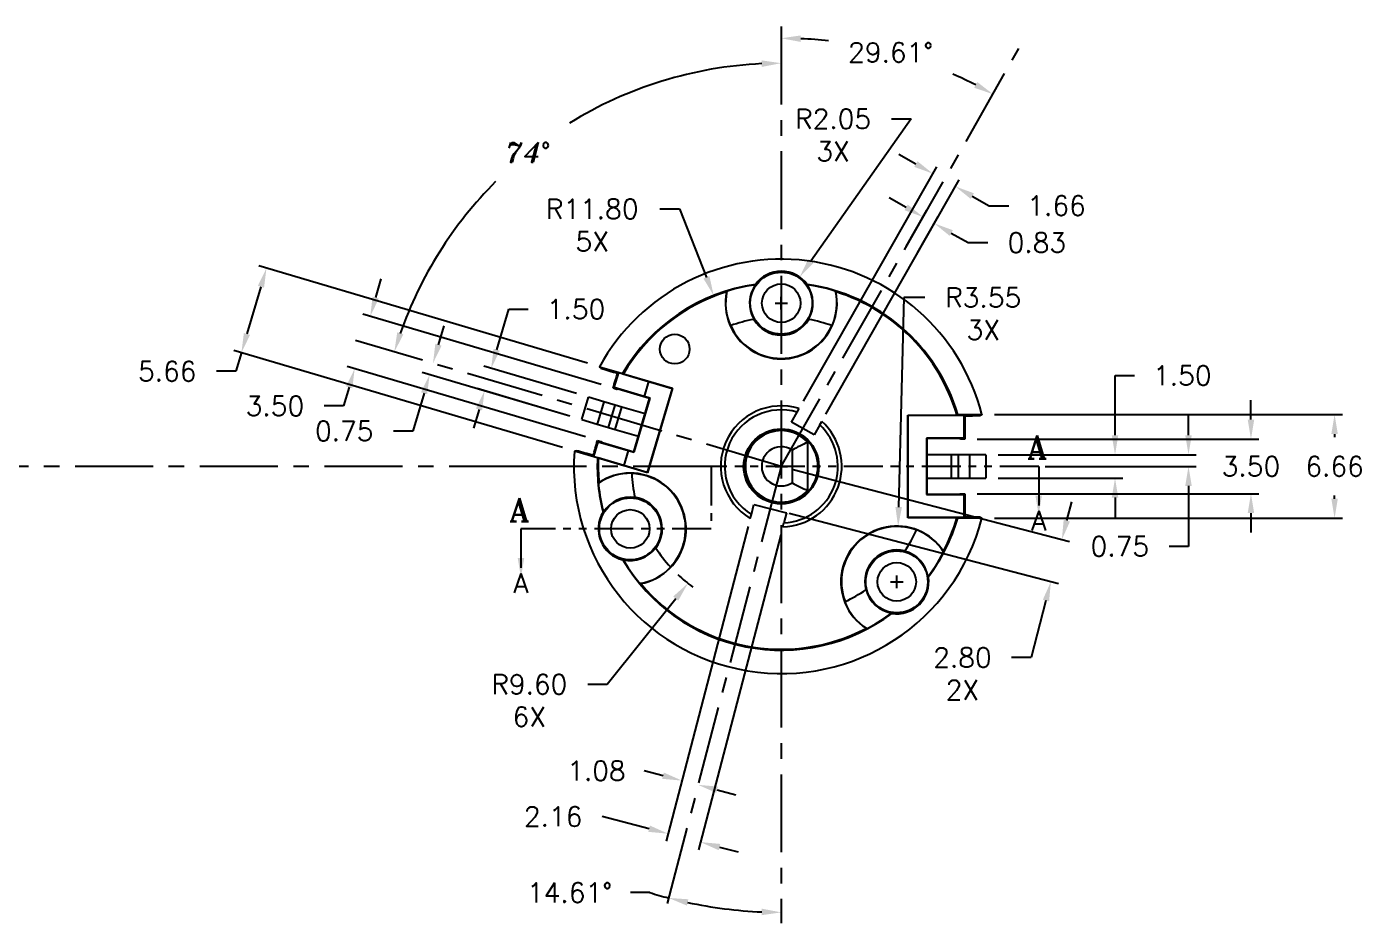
# Model space of a CAD drawing. Header units: inches. Extents: x 7 to 244, y 7 to 210.
# Drawn here: x 156.1 to 241.7, y 51.2 to 108.8 of the extents above; entities that cross this region are included whole.
import ezdxf

# ---------------------------------------------------------------- set-up
doc = ezdxf.new("R2010")
doc.units = ezdxf.units.IN
doc.header["$LTSCALE"] = 4
doc.header["$MEASUREMENT"] = 0
doc.linetypes.add('CENTER', pattern=[2, 1.25, -0.25, 0.25, -0.25])
doc.linetypes.add('PHANTOM2', pattern=[1.25, 0.625, -0.125, 0.125, -0.125, 0.125, -0.125])
doc.layers.get('0').update_dxf_attribs({"linetype": 'CONTINUOUS'})
doc.layers.get('DEFPOINTS').update_dxf_attribs({"linetype": 'CONTINUOUS'})
for name, color, linetype in [('AM_REFDIM', 7, 'CONTINUOUS'), ('AM_VIS', 7, 'CONTINUOUS'), ('CEN', 84, 'CENTER'), ('DIM', 2, 'CONTINUOUS'), ('SECT', 1, 'CONTINUOUS')]:
    doc.layers.add(name, color=color, linetype=linetype)
doc.styles.add('RFP', font='italict.shx')
doc.styles.add('ROMANS', font='ROMANS')
doc.styles.add('ROMANT', font='ROMANT')
doc.styles.get("Standard").update_dxf_attribs({"font": 'romans.shx'})
doc.dimstyles.new('RFP-DIMS', dxfattribs={"dimscale": 0.5, "dimtxt": 2.5, "dimasz": 2.5, "dimexe": 1, "dimexo": 1.6, "dimgap": 2.5, "dimtad": 0, "dimtih": 1, "dimtoh": 1, "dimzin": 0, "dimdsep": 46, "dimtxsty": 'RFP', "dimcen": 0.8, "dimadec": 0, "dimazin": 0, "dimtfac": 1, "dimtdec": 4, "dimtofl": 0, "dimtmove": 0, "dimatfit": 3, "dimfxl": 1, "dimtolj": 1, "dimtzin": 0, "dimarcsym": 0})
doc.dimstyles.get("Standard").update_dxf_attribs({"dimscale": 0.5, "dimtxt": 2.5, "dimasz": 2.5, "dimexe": 1, "dimexo": 1.6, "dimgap": 2.5, "dimtad": 0, "dimtih": 1, "dimtoh": 1, "dimzin": 0, "dimdsep": 46, "dimtxsty": 'ROMANS', "dimcen": 0.8, "dimadec": 0, "dimazin": 0, "dimtfac": 1, "dimtdec": 4, "dimtofl": 0, "dimtmove": 0, "dimatfit": 3, "dimfxl": 1, "dimtolj": 1, "dimtzin": 0, "dimarcsym": 0})

# ---------------------------------------------------------------- blocks, each defined once
blk = doc.blocks.new('*D41')
at = {"layer": 'DEFPOINTS', "color": 0}
for p in [(204.47, 80.539), (198.483, 73.034)]:
    blk.add_point(p, dxfattribs=at)
at = {"layer": 'DIM', "color": 0, "lineweight": -2}
for p, q in [((204.07, 80.539), (204.87, 80.539)), ((204.47, 80.139), (204.47, 80.939)), ((193.31, 66.55), (197.703, 72.057)), ((192.06, 66.55), (193.31, 66.55))]:
    blk.add_line(p, q, dxfattribs=at)
at = {"layer": 'DIM', "color": 0}
blk.add_solid([(197.541, 72.187), (197.866, 71.927), (198.483, 73.034)], dxfattribs=at)
at = {"layer": 'DIM', "color": 0, "insert": (188.31, 66.55), "char_height": 1.25, "attachment_point": 5, "style": 'ROMANS'}
blk.add_mtext('\\A1;\\PR9.60\\P6X', dxfattribs=at)
blk = doc.blocks.new('*D55')
at = {"layer": 'AM_REFDIM', "color": 0, "lineweight": -2}
for p, q in [((212.798, 102.849), (206.369, 93.717)), ((211.548, 102.849), (212.798, 102.849)), ((204.07, 91.018), (204.87, 91.018)), ((204.47, 90.618), (204.47, 91.418))]:
    blk.add_line(p, q, dxfattribs=at)
at = {"layer": 'AM_REFDIM', "color": 0}
blk.add_solid([(206.199, 93.837), (206.54, 93.597), (205.65, 92.694)], dxfattribs=at)
at = {"layer": 'DEFPOINTS', "color": 0}
for p in [(205.65, 92.694), (204.47, 91.018)]:
    blk.add_point(p, dxfattribs=at)
at = {"layer": 'AM_REFDIM', "color": 0, "insert": (207.798, 102.849), "char_height": 1.25, "attachment_point": 5, "style": 'ROMANS'}
blk.add_mtext('\\A1;\\PR2.05\\P3X', dxfattribs=at)
blk = doc.blocks.new('*D56')
at = {"layer": 'AM_REFDIM', "color": 0, "lineweight": -2}
for p, q in [((212.339, 91.382), (212, 77.927)), ((213.677, 91.382), (212.339, 91.382)), ((211.48, 73.128), (212.28, 73.128)), ((211.88, 72.728), (211.88, 73.528))]:
    blk.add_line(p, q, dxfattribs=at)
at = {"layer": 'AM_REFDIM', "color": 0}
blk.add_solid([(211.792, 77.932), (212.209, 77.922), (211.969, 76.677)], dxfattribs=at)
at = {"layer": 'DEFPOINTS', "color": 0}
for p in [(211.969, 76.677), (211.88, 73.128)]:
    blk.add_point(p, dxfattribs=at)
at = {"layer": 'AM_REFDIM', "color": 0, "insert": (217.427, 91.382), "char_height": 1.25, "attachment_point": 5, "style": 'ROMANS'}
blk.add_mtext('\\A1;\\PR3.55\\P3X', dxfattribs=at)
blk = doc.blocks.new('*D57')
at = {"layer": 'DEFPOINTS', "color": 0}
for p in [(193.735, 104.093), (204.47, 96.27), (189.919, 84.847), (204.47, 80.539)]:
    blk.add_point(p, dxfattribs=at)
at = {"layer": 'DIM', "color": 0, "lineweight": -2}
for start, end in [(92.76711, 121.64304), (135.05225, 160.73789)]:
    blk.add_arc((204.47, 80.539), 25.885, start, end, dxfattribs=at)
at = {"layer": 'DIM', "color": 0}
for points in [[(203.215, 106.602), (203.225, 106.185), (204.47, 106.424)], [(180.232, 89.014), (179.835, 89.142), (179.65, 87.888)]]:
    blk.add_solid(points, dxfattribs=at)
at = {"layer": 'DIM', "color": 0, "insert": (188.236, 100.7), "char_height": 1.25, "attachment_point": 5, "style": 'RFP'}
blk.add_mtext('\\A1;74°', dxfattribs=at)
blk = doc.blocks.new('*D58')
at = {"layer": 'AM_REFDIM', "color": 0, "lineweight": -2}
for p, q in [((196.688, 97.066), (197.938, 97.066)), ((197.938, 97.066), (199.673, 92.675)), ((204.07, 80.539), (204.87, 80.539)), ((204.47, 80.139), (204.47, 80.939))]:
    blk.add_line(p, q, dxfattribs=at)
at = {"layer": 'AM_REFDIM', "color": 0}
blk.add_solid([(199.867, 92.752), (199.479, 92.599), (200.133, 91.513)], dxfattribs=at)
at = {"layer": 'DEFPOINTS', "color": 0}
for p in [(200.133, 91.513), (204.47, 80.539)]:
    blk.add_point(p, dxfattribs=at)
at = {"layer": 'AM_REFDIM', "color": 0, "insert": (192.342, 97.066), "char_height": 1.25, "attachment_point": 5, "style": 'ROMANS'}
blk.add_mtext('\\A1;\\PR11.80\\P5X', dxfattribs=at)
blk = doc.blocks.new('*D16')
at = {"color": 0, "linetype": 'ByBlock'}
for p, q in [((230.594, 82.539), (230.594, 83.789)), ((218.387, 81.289), (231.094, 81.289)), ((221.408, 80.539), (231.094, 80.539)), ((230.594, 79.289), (230.594, 75.404)), ((230.594, 75.404), (229.344, 75.404))]:
    blk.add_line(p, q, dxfattribs=at)
for points in [[(230.386, 82.539), (230.803, 82.539), (230.594, 81.289)], [(230.386, 79.289), (230.803, 79.289), (230.594, 80.539)]]:
    blk.add_solid(points, dxfattribs=at)
at = {"layer": 'DEFPOINTS', "color": 0, "linetype": 'ByBlock'}
for p in [(217.587, 81.289), (220.608, 80.539), (230.594, 80.539)]:
    blk.add_point(p, dxfattribs=at)
at = {"color": 0, "linetype": 'ByBlock', "insert": (226.189, 75.404), "char_height": 1.25, "attachment_point": 5, "style": 'ROMANS'}
blk.add_mtext('\\A1;0.75', dxfattribs=at)
blk = doc.blocks.new('*D59')
at = {"layer": 'AM_REFDIM', "color": 0, "lineweight": -2}
for p, q in [((225.881, 82.539), (225.881, 86.374)), ((225.881, 86.374), (227.131, 86.374)), ((218.387, 81.289), (226.381, 81.289)), ((218.387, 79.789), (226.381, 79.789)), ((225.881, 78.539), (225.881, 77.289))]:
    blk.add_line(p, q, dxfattribs=at)
at = {"layer": 'AM_REFDIM', "color": 0}
for points in [[(225.673, 82.539), (226.09, 82.539), (225.881, 81.289)], [(225.673, 78.539), (226.09, 78.539), (225.881, 79.789)]]:
    blk.add_solid(points, dxfattribs=at)
at = {"layer": 'DEFPOINTS', "color": 0}
for p in [(217.587, 81.289), (217.587, 79.789), (225.881, 79.789)]:
    blk.add_point(p, dxfattribs=at)
at = {"layer": 'AM_REFDIM', "color": 0, "insert": (230.197, 86.374), "char_height": 1.25, "attachment_point": 5, "style": 'ROMANS'}
blk.add_mtext('\\A1;1.50', dxfattribs=at)
blk = doc.blocks.new('*D60')
at = {"layer": 'AM_REFDIM', "color": 0, "lineweight": -2}
for p, q in [((234.601, 83.54), (234.601, 84.79)), ((217.037, 82.29), (235.101, 82.29)), ((217.037, 78.787), (235.101, 78.787)), ((234.601, 77.537), (234.601, 76.287))]:
    blk.add_line(p, q, dxfattribs=at)
at = {"layer": 'AM_REFDIM', "color": 0}
for points in [[(234.392, 83.54), (234.809, 83.54), (234.601, 82.29)], [(234.392, 77.537), (234.809, 77.537), (234.601, 78.787)]]:
    blk.add_solid(points, dxfattribs=at)
at = {"layer": 'DEFPOINTS', "color": 0}
for p in [(216.237, 82.29), (216.237, 78.787), (234.601, 78.787)]:
    blk.add_point(p, dxfattribs=at)
at = {"layer": 'AM_REFDIM', "color": 0, "insert": (234.601, 80.539), "char_height": 1.25, "attachment_point": 5, "style": 'ROMANS'}
blk.add_mtext('\\A1;3.50', dxfattribs=at)
blk = doc.blocks.new('*D61')
at = {"layer": 'AM_REFDIM', "color": 0, "lineweight": -2}
for p, q in [((218.146, 83.867), (240.464, 83.867)), ((239.964, 82.617), (239.964, 82.414)), ((239.964, 78.46), (239.964, 78.664)), ((218.146, 77.21), (240.464, 77.21))]:
    blk.add_line(p, q, dxfattribs=at)
at = {"layer": 'AM_REFDIM', "color": 0}
for points in [[(239.756, 82.617), (240.173, 82.617), (239.964, 83.867)], [(239.756, 78.46), (240.173, 78.46), (239.964, 77.21)]]:
    blk.add_solid(points, dxfattribs=at)
at = {"layer": 'DEFPOINTS', "color": 0}
for p in [(217.346, 83.867), (217.346, 77.21), (239.964, 77.21)]:
    blk.add_point(p, dxfattribs=at)
at = {"layer": 'AM_REFDIM', "color": 0, "insert": (239.964, 80.539), "char_height": 1.25, "attachment_point": 5, "style": 'ROMANS'}
blk.add_mtext('\\A1;6.66', dxfattribs=at)
blk = doc.blocks.new('*D62')
at = {"layer": 'AM_REFDIM', "color": 0, "lineweight": -2}
for p, q in [((186.217, 88.029), (186.988, 90.633)), ((186.988, 90.633), (188.238, 90.633)), ((191.338, 85.209), (185.383, 86.973)), ((190.912, 83.771), (184.957, 85.534)), ((185.082, 84.194), (184.727, 82.995))]:
    blk.add_line(p, q, dxfattribs=at)
at = {"layer": 'AM_REFDIM', "color": 0}
for points in [[(186.018, 88.088), (186.417, 87.97), (185.862, 86.831)], [(184.882, 84.253), (185.281, 84.135), (185.437, 85.392)]]:
    blk.add_solid(points, dxfattribs=at)
at = {"layer": 'DEFPOINTS', "color": 0}
for p in [(185.862, 86.831), (192.105, 84.982), (191.679, 83.544)]:
    blk.add_point(p, dxfattribs=at)
at = {"layer": 'AM_REFDIM', "color": 0, "insert": (191.304, 90.633), "char_height": 1.25, "attachment_point": 5, "style": 'ROMANS'}
blk.add_mtext('\\A1;1.50', dxfattribs=at)
blk = doc.blocks.new('*D63')
at = {"layer": 'AM_REFDIM', "color": 0, "lineweight": -2}
for p, q in [((178.458, 91.371), (178.813, 92.57)), ((192.917, 85.786), (177.624, 90.314)), ((191.922, 82.428), (176.629, 86.956)), ((176.754, 85.616), (176.399, 84.417)), ((176.399, 84.417), (175.149, 84.417))]:
    blk.add_line(p, q, dxfattribs=at)
at = {"layer": 'AM_REFDIM', "color": 0}
for points in [[(178.258, 91.43), (178.658, 91.312), (178.103, 90.173)], [(176.554, 85.675), (176.954, 85.557), (177.109, 86.814)]]:
    blk.add_solid(points, dxfattribs=at)
at = {"layer": 'DEFPOINTS', "color": 0}
for p in [(177.109, 86.814), (193.684, 85.559), (192.689, 82.201)]:
    blk.add_point(p, dxfattribs=at)
at = {"layer": 'AM_REFDIM', "color": 0, "insert": (171.994, 84.417), "char_height": 1.25, "attachment_point": 5, "style": 'ROMANS'}
blk.add_mtext('\\A1;3.50', dxfattribs=at)
blk = doc.blocks.new('*D64')
at = {"layer": 'AM_REFDIM', "color": 0, "lineweight": -2}
for p, q in [((192.045, 87.168), (170.969, 93.408)), ((171.094, 92.068), (170.197, 89.041)), ((190.439, 81.744), (169.363, 87.985)), ((169.842, 87.843), (169.488, 86.644)), ((169.488, 86.644), (168.238, 86.644))]:
    blk.add_line(p, q, dxfattribs=at)
at = {"layer": 'AM_REFDIM', "color": 0}
for points in [[(170.894, 92.127), (171.293, 92.009), (171.449, 93.266)], [(169.998, 89.1), (170.397, 88.982), (169.842, 87.843)]]:
    blk.add_solid(points, dxfattribs=at)
at = {"layer": 'DEFPOINTS', "color": 0}
for p in [(169.842, 87.843), (192.812, 86.94), (191.206, 81.517)]:
    blk.add_point(p, dxfattribs=at)
at = {"layer": 'AM_REFDIM', "color": 0, "insert": (165.083, 86.644), "char_height": 1.25, "attachment_point": 5, "style": 'ROMANS'}
blk.add_mtext('\\A1;5.66', dxfattribs=at)
blk = doc.blocks.new('*D65')
at = {"layer": 'DEFPOINTS', "color": 0}
for p in [(181.915, 86.435), (189.919, 84.847), (191.679, 83.544)]:
    blk.add_point(p, dxfattribs=at)
at = {"layer": 'DIM', "color": 0, "lineweight": -2}
for p, q in [((182.482, 88.353), (182.837, 89.552)), ((190.912, 83.771), (181.435, 86.577)), ((181.56, 85.237), (180.841, 82.811)), ((180.841, 82.811), (179.591, 82.811))]:
    blk.add_line(p, q, dxfattribs=at)
at = {"layer": 'DIM', "color": 0}
for points in [[(182.283, 88.412), (182.682, 88.294), (182.128, 87.154)], [(181.36, 85.296), (181.759, 85.178), (181.915, 86.435)]]:
    blk.add_solid(points, dxfattribs=at)
at = {"layer": 'DIM', "color": 0, "insert": (176.437, 82.811), "char_height": 1.25, "attachment_point": 5, "style": 'ROMANS'}
blk.add_mtext('\\A1;0.75', dxfattribs=at)
blk = doc.blocks.new('*D74')
at = {"layer": 'AM_REFDIM', "color": 0, "lineweight": -2}
for p, q in [((202.349, 76.684), (197.082, 56.478)), ((204.439, 76.139), (199.172, 55.934)), ((195.999, 57.278), (192.993, 58.061)), ((200.508, 56.102), (201.717, 55.787))]:
    blk.add_line(p, q, dxfattribs=at)
at = {"layer": 'AM_REFDIM', "color": 0}
for points in [[(196.051, 57.479), (195.946, 57.076), (197.208, 56.962)], [(200.56, 56.304), (200.455, 55.901), (199.298, 56.417)]]:
    blk.add_solid(points, dxfattribs=at)
at = {"layer": 'DEFPOINTS', "color": 0}
for p in [(202.551, 77.458), (204.641, 76.914), (199.298, 56.417)]:
    blk.add_point(p, dxfattribs=at)
at = {"layer": 'AM_REFDIM', "color": 0, "insert": (189.838, 58.061), "char_height": 1.25, "attachment_point": 5, "style": 'ROMANS'}
blk.add_mtext('\\A1;2.16', dxfattribs=at)
blk = doc.blocks.new('*D75')
at = {"layer": 'DEFPOINTS', "color": 0}
for p in [(204.47, 96.27), (204.47, 80.539), (197.018, 51.957), (202.039, 52.013), (204.47, 51.206)]:
    blk.add_point(p, dxfattribs=at)
at = {"layer": 'DIM', "color": 0, "lineweight": -2}
blk.add_line((196.045, 53.177), (194.795, 53.177), dxfattribs=at)
for start, end in [(252.88649, 255.3883), (257.89011, 267.49819)]:
    blk.add_arc((204.47, 80.539), 28.629, start, end, dxfattribs=at)
at = {"layer": 'DIM', "color": 0}
for points in [[(198.415, 52.344), (198.512, 52.749), (197.247, 52.835)], [(203.224, 52.145), (203.215, 51.728), (204.47, 51.909)]]:
    blk.add_solid(points, dxfattribs=at)
at = {"layer": 'DIM', "color": 0, "insert": (190.896, 53.177), "char_height": 1.25, "attachment_point": 5, "style": 'ROMANS'}
blk.add_mtext('\\A1;14.61°', dxfattribs=at)
blk = doc.blocks.new('*D76')
at = {"layer": 'DEFPOINTS', "color": 0}
for p in [(199.699, 66.52), (200.744, 66.248), (198.096, 60.368)]:
    blk.add_point(p, dxfattribs=at)
at = {"layer": 'DIM', "color": 0, "lineweight": -2}
for p, q in [((196.886, 60.684), (195.677, 60.999)), ((200.35, 59.781), (201.56, 59.465))]:
    blk.add_line(p, q, dxfattribs=at)
at = {"layer": 'DIM', "color": 0}
for points in [[(196.939, 60.885), (196.834, 60.482), (198.096, 60.368)], [(200.403, 59.982), (200.298, 59.579), (199.14, 60.096)]]:
    blk.add_solid(points, dxfattribs=at)
at = {"layer": 'DIM', "color": 0, "insert": (192.611, 60.999), "char_height": 1.25, "attachment_point": 5, "style": 'ROMANS'}
blk.add_mtext('\\A1;1.08', dxfattribs=at)
blk = doc.blocks.new('*D77')
at = {"layer": 'AM_REFDIM', "color": 0, "lineweight": -2}
for p, q in [((213.108, 99.948), (212.021, 100.566)), ((205.889, 84.716), (214.442, 99.765)), ((207.332, 83.896), (215.885, 98.945)), ((216.724, 97.893), (217.811, 97.275)), ((217.811, 97.275), (219.061, 97.275))]:
    blk.add_line(p, q, dxfattribs=at)
at = {"layer": 'AM_REFDIM', "color": 0}
for points in [[(213.211, 100.129), (213.005, 99.767), (214.194, 99.331)], [(216.827, 98.074), (216.622, 97.712), (215.638, 98.51)]]:
    blk.add_solid(points, dxfattribs=at)
at = {"layer": 'DEFPOINTS', "color": 0}
for p in [(215.638, 98.51), (205.494, 84.02), (206.937, 83.2)]:
    blk.add_point(p, dxfattribs=at)
at = {"layer": 'AM_REFDIM', "color": 0, "insert": (222.127, 97.275), "char_height": 1.25, "attachment_point": 5, "style": 'ROMANS'}
blk.add_mtext('\\A1;1.66', dxfattribs=at)
blk = doc.blocks.new('*D18')
at = {"color": 0, "linetype": 'ByBlock'}
for p, q in [((212.481, 97.166), (211.394, 97.783)), ((212.49, 94.651), (213.815, 96.983)), ((213.211, 94.241), (214.536, 96.573)), ((215.376, 95.52), (216.463, 94.903)), ((216.463, 94.903), (217.713, 94.903))]:
    blk.add_line(p, q, dxfattribs=at)
for points in [[(212.584, 97.347), (212.378, 96.984), (213.568, 96.548)], [(215.479, 95.701), (215.273, 95.339), (214.289, 96.138)]]:
    blk.add_solid(points, dxfattribs=at)
at = {"layer": 'DEFPOINTS', "color": 0, "linetype": 'ByBlock'}
for p in [(214.289, 96.138), (212.095, 93.955), (212.816, 93.545)]:
    blk.add_point(p, dxfattribs=at)
at = {"color": 0, "linetype": 'ByBlock', "insert": (220.868, 94.903), "char_height": 1.25, "attachment_point": 5, "style": 'ROMANS'}
blk.add_mtext('\\A1;0.83', dxfattribs=at)
blk = doc.blocks.new('*D78')
at = {"layer": 'DEFPOINTS', "color": 0}
for p in [(219.72, 107.372), (213.753, 106.409), (204.47, 96.27), (204.47, 80.539), (204.47, 51.206)]:
    blk.add_point(p, dxfattribs=at)
at = {"layer": 'DIM', "color": 0, "lineweight": -2}
for start, end in [(83.65972, 87.39407), (62.99593, 66.3826)]:
    blk.add_arc((204.47, 80.539), 27.486, start, end, dxfattribs=at)
at = {"layer": 'DIM', "color": 0}
for points in [[(205.715, 107.788), (205.724, 108.204), (204.47, 108.024)], [(217.048, 105.211), (216.851, 104.844), (218.05, 104.435)]]:
    blk.add_solid(points, dxfattribs=at)
at = {"layer": 'DIM', "color": 0, "insert": (211.493, 107.112), "char_height": 1.25, "attachment_point": 5, "style": 'ROMANS'}
blk.add_mtext('\\A1;29.61°', dxfattribs=at)
blk = doc.blocks.new('*D79')
at = {"layer": 'DEFPOINTS', "color": 0}
for p in [(204.47, 80.539), (203.763, 77.829), (221.766, 73.136)]:
    blk.add_point(p, dxfattribs=at)
at = {"layer": 'DIM', "color": 0, "lineweight": -2}
for p, q in [((205.244, 80.337), (222.956, 75.719)), ((222.787, 77.055), (223.103, 78.265)), ((221.45, 71.926), (220.498, 68.272)), ((220.498, 68.272), (219.248, 68.272))]:
    blk.add_line(p, q, dxfattribs=at)
at = {"layer": 'DIM', "color": 0}
for points in [[(222.586, 77.108), (222.989, 77.002), (222.472, 75.845)], [(221.249, 71.979), (221.652, 71.874), (221.766, 73.136)]]:
    blk.add_solid(points, dxfattribs=at)
at = {"layer": 'DIM', "color": 0, "insert": (216.093, 68.272), "char_height": 1.25, "attachment_point": 5, "style": 'ROMANS'}
blk.add_mtext('\\A1;\\P2.80\\P2X', dxfattribs=at)

msp = doc.modelspace()

# ---------------------------------------------------------------- linework, layer by layer
at = {"layer": 'AM_VIS'}
for p, q in [((192.812, 86.94), (194.064, 86.57)), ((193.758, 85.599), (194.042, 86.558)), ((193.969, 86.518), (193.986, 86.528)), ((193.986, 86.528), (193.975, 86.549)), ((193.975, 86.549), (194.008, 86.54)), ((193.979, 86.562), (193.997, 86.572)), ((194.025, 86.549), (193.979, 86.562)), ((194.025, 86.549), (193.979, 86.562)), ((193.986, 86.528), (193.991, 86.545)), ((193.997, 86.572), (194.043, 86.558)), ((194.008, 86.54), (194.025, 86.549)), ((194.043, 86.558), (194.025, 86.549)), ((194.025, 86.549), (194.025, 86.549)), ((194.042, 86.558), (195.96, 85.99)), ((194.042, 86.558), (194.043, 86.558)), ((194.043, 86.558), (194.064, 86.57)), ((194.064, 86.57), (194.288, 86.503)), ((194.312, 86.479), (194.299, 86.483)), ((194.312, 86.479), (194.314, 86.478)), ((194.314, 86.478), (195.96, 85.99)), ((194.316, 86.481), (197.47, 85.547)), ((194.348, 86.485), (197.486, 85.556)), ((195.96, 85.99), (195.676, 85.031)), ((195.96, 85.99), (195.676, 85.031)), ((195.96, 85.99), (195.96, 85.99)), ((191.679, 83.544), (192.105, 84.982)), ((193.089, 84.691), (192.105, 84.982)), ((193.684, 85.559), (193.758, 85.599)), ((195.676, 85.031), (193.758, 85.599)), ((196.024, 84.898), (194.006, 85.496)), ((195.012, 81.48), (196.024, 84.898)), ((195.031, 81.445), (196.059, 84.918)), ((196.059, 84.918), (195.676, 85.031)), ((195.676, 85.031), (195.676, 85.031)), ((197.47, 85.547), (195.871, 80.149)), ((197.486, 85.556), (195.88, 80.132)), ((196.024, 84.898), (196.059, 84.918)), ((197.486, 85.556), (197.47, 85.547)), ((193.089, 84.691), (192.663, 83.253)), ((193.808, 84.478), (193.089, 84.691)), ((193.382, 83.04), (193.808, 84.478)), ((194.239, 84.35), (193.808, 84.478)), ((193.813, 82.912), (194.239, 84.35)), ((195.731, 83.908), (194.239, 84.35)), ((205.131, 83.383), (205.494, 84.02)), ((205.494, 84.02), (205.622, 84.246)), ((191.679, 83.544), (192.663, 83.253)), ((192.663, 83.253), (193.382, 83.04)), ((206.575, 82.563), (205.131, 83.383)), ((206.937, 83.2), (206.575, 82.563)), ((206.937, 83.2), (207.065, 83.426)), ((212.59, 83.836), (212.603, 83.823)), ((212.59, 77.241), (212.59, 83.836)), ((212.59, 83.836), (216.19, 83.836)), ((212.603, 77.254), (212.603, 83.823)), ((212.603, 83.823), (216.177, 83.823)), ((215.727, 83.867), (215.754, 83.867)), ((215.759, 83.849), (215.761, 83.85)), ((215.759, 83.849), (216.177, 83.849)), ((215.761, 83.85), (215.775, 83.85)), ((215.791, 83.867), (216.16, 83.867)), ((216.177, 83.849), (216.16, 83.867)), ((216.16, 83.867), (217.346, 83.867)), ((216.177, 83.849), (216.608, 83.849)), ((216.19, 83.836), (216.177, 83.823)), ((216.177, 83.823), (216.177, 82.349)), ((216.236, 83.791), (216.19, 83.836)), ((216.608, 83.836), (216.19, 83.836)), ((216.608, 83.849), (216.608, 83.836)), ((192.689, 82.201), (192.73, 82.126)), ((193.382, 83.04), (193.813, 82.912)), ((193.813, 82.912), (195.305, 82.47)), ((213.777, 82.349), (213.777, 78.728)), ((216.177, 82.349), (213.777, 82.349)), ((213.806, 82.321), (213.777, 82.349)), ((215.91, 82.321), (213.806, 82.321)), ((213.806, 82.321), (213.806, 78.756)), ((216.237, 82.29), (216.177, 82.349)), ((192.458, 81.146), (191.206, 81.517)), ((192.446, 81.168), (192.73, 82.126)), ((192.73, 82.126), (194.647, 81.559)), ((192.994, 82.078), (195.012, 81.48)), ((194.647, 81.559), (194.363, 80.6)), ((194.647, 81.558), (194.363, 80.6)), ((194.647, 81.559), (194.647, 81.558)), ((194.647, 81.558), (195.031, 81.445)), ((195.012, 81.48), (195.031, 81.445)), ((205.165, 81.584), (205.165, 79.494)), ((206.165, 82.173), (206.165, 82.086)), ((206.165, 78.991), (206.165, 82.086)), ((192.436, 81.186), (192.39, 81.199)), ((192.391, 81.197), (192.39, 81.199)), ((192.39, 81.199), (192.436, 81.186)), ((192.391, 81.197), (192.391, 81.197)), ((192.4, 81.181), (192.391, 81.197)), ((192.394, 81.211), (192.416, 81.223)), ((192.428, 81.201), (192.394, 81.211)), ((192.401, 81.18), (192.4, 81.181)), ((192.4, 81.181), (192.4, 81.181)), ((192.447, 81.166), (192.401, 81.18)), ((192.406, 81.241), (192.416, 81.223)), ((192.416, 81.223), (192.411, 81.206)), ((192.428, 81.201), (192.436, 81.186)), ((192.436, 81.186), (192.447, 81.166)), ((192.436, 81.186), (192.436, 81.186)), ((192.446, 81.168), (194.363, 80.6)), ((192.446, 81.168), (192.447, 81.166)), ((192.447, 81.166), (192.458, 81.146)), ((192.682, 81.079), (192.458, 81.146)), ((192.703, 81.091), (192.716, 81.087)), ((192.716, 81.087), (192.717, 81.087)), ((194.363, 80.6), (192.717, 81.087)), ((195.871, 80.149), (192.717, 81.083)), ((195.88, 80.132), (192.742, 81.061)), ((194.363, 80.6), (194.363, 80.6)), ((215.361, 81.289), (213.806, 81.289)), ((215.811, 81.289), (215.361, 81.289)), ((215.361, 81.289), (215.361, 79.789)), ((216.561, 81.289), (215.811, 81.289)), ((215.811, 81.289), (215.811, 79.789)), ((216.561, 79.789), (216.561, 81.289)), ((217.587, 81.289), (216.561, 81.289)), ((217.587, 81.289), (217.587, 79.789)), ((195.88, 80.132), (195.871, 80.149)), ((213.806, 79.789), (215.361, 79.789)), ((215.361, 79.789), (215.811, 79.789)), ((215.811, 79.789), (216.561, 79.789)), ((216.561, 79.789), (217.587, 79.789)), ((206.165, 78.991), (206.165, 78.904)), ((216.237, 78.787), (216.177, 78.728)), ((202.551, 77.458), (202.718, 78.102)), ((202.718, 78.102), (204.808, 77.557)), ((213.806, 78.756), (213.777, 78.728)), ((213.777, 78.728), (216.177, 78.728)), ((213.806, 78.756), (215.91, 78.756)), ((216.177, 78.728), (216.177, 77.254)), ((202.484, 77.203), (202.551, 77.458)), ((204.808, 77.557), (204.641, 76.914)), ((212.59, 77.241), (212.603, 77.254)), ((216.19, 77.241), (212.59, 77.241)), ((216.177, 77.254), (212.603, 77.254)), ((215.727, 77.21), (215.754, 77.21)), ((216.177, 77.228), (215.759, 77.228)), ((215.761, 77.227), (215.759, 77.228)), ((215.775, 77.227), (215.761, 77.227)), ((216.16, 77.21), (215.791, 77.21)), ((216.177, 77.228), (216.16, 77.21)), ((217.346, 77.21), (216.16, 77.21)), ((216.19, 77.241), (216.177, 77.254)), ((216.739, 77.228), (216.177, 77.228)), ((216.236, 77.286), (216.19, 77.241)), ((216.19, 77.241), (216.739, 77.241)), ((216.739, 77.241), (216.739, 77.228)), ((204.574, 76.658), (204.641, 76.914))]:
    msp.add_line(p, q, dxfattribs=at)
for centre, radius in [((204.47, 91.018), 1.987), ((204.47, 91.018), 1.235), ((197.636, 88.069), 0.952), ((204.47, 80.539), 2.411), ((194.788, 76.528), 1.987), ((194.788, 76.528), 1.235), ((211.88, 73.128), 1.987), ((211.88, 73.128), 1.235)]:
    msp.add_circle(centre, radius, dxfattribs=at)
for centre, radius, start, end in [((204.47, 80.539), 13.3, 14.49232, 151.22694), ((204.47, 91.018), 2.05, 35.9349, 144.0651), ((204.47, 80.539), 11.8, 98.08636, 149.63673), ((204.47, 80.539), 11.78, 98.06799, 149.69577), ((204.47, 80.539), 11.767, 107.22679, 149.68001), ((204.47, 80.539), 11.739, 107.38116, 149.56319), ((204.47, 91.018), 3.581, 168.34571, 11.65429), ((204.47, 91.018), 3.567, 167.70682, 203.98143), ((204.47, 91.018), 2.033, 144.39638, 210.75953), ((204.47, 80.539), 11.78, 16.32799, 81.93201), ((204.47, 91.018), 2.033, 329.24047, 35.60362), ((204.47, 80.539), 11.8, 16.38344, 81.91364), ((204.47, 91.018), 3.567, 336.01857, 12.29318), ((204.47, 80.539), 11.767, 16.34678, 72.77321), ((204.47, 80.539), 11.739, 16.47098, 72.61884), ((204.47, 80.539), 9.6, 100.59265, 109.74404), ((204.47, 91.018), 2.05, 210.58894, 329.41106), ((204.47, 80.539), 9.6, 70.25596, 79.40735), ((204.47, 91.018), 3.55, 204.00102, 335.99898), ((201.313, 112.012), 26.531, 251.51615, 253.92928), ((204.47, 80.539), 11.765, 149.66051, 149.68229), ((204.47, 80.539), 3.882, 72.73538, 239.23776), ((204.47, 80.539), 3.629, 73.61144, 238.0771), ((204.47, 80.539), 3.882, 271.54252, 48.04553), ((204.47, 80.539), 3.629, 272.70345, 47.16954), ((204.47, 80.539), 11.765, 16.34484, 16.43328), ((216.402, 106.535), 22.744, 269.57971, 272.09977), ((204.47, 80.539), 2.355, 43.96655, 316.03345), ((204.47, 80.539), 2.295, 42.42006, 270), ((204.47, 80.539), 13.3, 175.78306, 345.50768), ((184.685, 55.858), 26.531, 73.08072, 75.49385), ((204.47, 80.539), 1.255, 56.37375, 270), ((210.49, 72.25), 10.746, 113.741, 119.70846), ((204.47, 80.539), 2.355, 316.03345, 43.96655), ((204.47, 80.539), 11.8, 177.37327, 194.41364), ((204.47, 80.539), 11.78, 177.31423, 194.43201), ((204.47, 80.539), 11.767, 177.32999, 185.27321), ((204.47, 80.539), 11.765, 177.32771, 177.34949), ((204.47, 80.539), 11.739, 177.44681, 185.11884), ((194.788, 76.528), 3.567, 88.51857, 124.79318), ((194.788, 76.528), 3.581, 280.84571, 124.15429), ((194.788, 76.528), 3.55, 316.50102, 88.49898), ((204.47, 80.539), 9.6, 182.75596, 191.90735), ((204.47, 80.539), 1.255, 270, 303.62625), ((204.47, 80.539), 2.295, 270, 317.57994), ((210.49, 88.826), 10.745, 240.29121, 246.25934), ((194.788, 76.528), 2.033, 81.74047, 148.10362), ((194.788, 76.528), 2.05, 323.08894, 81.91106), ((194.788, 76.528), 2.05, 148.4349, 256.5651), ((204.47, 80.539), 11.78, 323.06799, 343.67201), ((204.47, 80.539), 11.8, 323.08636, 343.61656), ((204.47, 80.539), 11.739, 332.38116, 343.52902), ((204.47, 80.539), 11.767, 332.22679, 343.65322), ((204.47, 80.539), 11.765, 343.56672, 343.65516), ((216.402, 54.542), 22.744, 87.90023, 90.42029), ((211.88, 73.128), 3.581, 33.34571, 236.65429), ((211.88, 73.128), 3.55, 69.00102, 200.99898), ((204.47, 80.539), 9.6, 325.59265, 334.74404), ((211.88, 73.128), 3.567, 32.70682, 68.98143), ((204.47, 80.539), 11.8, 210.58636, 306.91364), ((194.788, 76.528), 2.033, 256.89638, 323.25953), ((204.47, 80.539), 11.78, 210.56799, 306.93201), ((204.47, 80.539), 9.6, 213.09265, 222.24404), ((211.88, 73.128), 2.05, 75.58894, 194.41106), ((211.88, 73.128), 2.033, 9.39638, 75.75953), ((194.788, 76.528), 3.567, 280.20682, 316.48143), ((204.47, 80.539), 11.767, 219.72679, 297.77321), ((204.47, 80.539), 11.739, 219.88116, 297.61884), ((211.88, 73.128), 2.05, 260.9349, 9.0651), ((204.47, 80.539), 9.6, 295.25596, 304.40735), ((211.88, 73.128), 2.033, 194.24047, 260.60362), ((211.88, 73.128), 3.567, 201.01857, 237.29318)]:
    msp.add_arc(centre, radius, start, end, dxfattribs=at)
for start_param, end_param in [(3.908836, 3.909351), (2.373834, 2.37435)]:
    msp.add_ellipse((204.559, 80.539), major_axis=(-2.231, 0), ratio=0.9992, start_param=start_param, end_param=end_param, dxfattribs=at)
for points in [[(200.963, 91.741), (200.97, 91.753), (200.977, 91.765), (200.985, 91.778)], [(202.81, 92.221), (202.812, 92.215), (202.814, 92.208), (202.816, 92.202)], [(206.123, 92.202), (206.125, 92.208), (206.127, 92.215), (206.129, 92.221)], [(207.954, 91.778), (207.962, 91.765), (207.969, 91.753), (207.976, 91.741)], [(202.722, 89.978), (202.717, 89.977), (202.711, 89.976), (202.705, 89.975)], [(206.234, 89.975), (206.229, 89.976), (206.223, 89.977), (206.217, 89.978)], [(201.227, 89.574), (201.221, 89.572), (201.216, 89.57), (201.211, 89.569)], [(207.728, 89.569), (207.723, 89.57), (207.718, 89.572), (207.713, 89.574)], [(193.93, 85.485), (193.845, 85.511), (193.761, 85.536), (193.684, 85.559)], [(192.689, 82.201), (192.767, 82.178), (192.851, 82.153), (192.936, 82.128)], [(216.237, 82.29), (216.156, 82.289), (216.069, 82.289), (215.98, 82.289)], [(194.88, 80.094), (194.88, 80.088), (194.88, 80.082), (194.881, 80.077)], [(192.753, 79.457), (192.761, 79.469), (192.769, 79.48), (192.778, 79.491)], [(215.98, 78.788), (216.069, 78.788), (216.156, 78.788), (216.237, 78.787)], [(195.076, 78.558), (195.077, 78.552), (195.079, 78.546), (195.08, 78.541)], [(193.061, 77.603), (193.055, 77.602), (193.048, 77.602), (193.041, 77.601)], [(213.152, 76.443), (213.154, 76.448), (213.157, 76.453), (213.159, 76.458)], [(194.311, 74.534), (194.316, 74.539), (194.322, 74.543), (194.327, 74.548)], [(196.417, 75.312), (196.42, 75.307), (196.424, 75.302), (196.427, 75.297)], [(212.38, 75.099), (212.383, 75.104), (212.387, 75.109), (212.39, 75.114)], [(214.871, 75.097), (214.874, 75.083), (214.878, 75.069), (214.881, 75.056)], [(197.363, 74.085), (197.367, 74.081), (197.37, 74.076), (197.374, 74.072)], [(195.461, 73.012), (195.448, 73.014), (195.434, 73.016), (195.42, 73.018)], [(213.904, 73.451), (213.898, 73.454), (213.892, 73.457), (213.886, 73.46)], [(209.894, 72.618), (209.899, 72.621), (209.904, 72.625), (209.909, 72.628)], [(208.551, 71.849), (208.556, 71.851), (208.561, 71.854), (208.566, 71.856)], [(211.548, 71.122), (211.551, 71.116), (211.554, 71.11), (211.557, 71.104)], [(209.953, 70.127), (209.939, 70.131), (209.925, 70.134), (209.912, 70.137)]]:
    msp.add_open_spline(points, degree=3, dxfattribs=at)
for points, weights in [([(192.902, 86.85), (192.857, 86.895), (192.812, 86.94)], [1.0000047281, 1.00001075109, 1]), ([(194.299, 86.483), (194.294, 86.493), (194.288, 86.503)], [1, 1.0000001164, 1]), ([(194.316, 86.481), (194.332, 86.483), (194.348, 86.485)], [1, 1.00000049279, 1]), ([(194.006, 85.496), (193.968, 85.491), (193.93, 85.485)], [1.00000000027, 1.0000029674, 1.00000008683]), ([(215.775, 83.85), (215.783, 83.859), (215.791, 83.867)], [1.00000000001, 1.00000012421, 1.00000000001]), ([(217.346, 83.867), (217.291, 83.836), (217.236, 83.806)], [1, 1.0000109481, 1.00000481467]), ([(215.98, 82.289), (215.945, 82.305), (215.91, 82.321)], [1.00000008682, 1.00000296692, 1.00000000027]), ([(191.206, 81.517), (191.268, 81.53), (191.33, 81.543)], [1, 1.00001074562, 1.00000472569]), ([(192.936, 82.128), (192.965, 82.103), (192.994, 82.078)], [1.00000008683, 1.0000029675, 1.00000000027]), ([(192.682, 81.079), (192.692, 81.085), (192.703, 81.091)], [1, 1.00000011824, 1]), ([(192.742, 81.061), (192.73, 81.072), (192.717, 81.083)], [1, 1.00000049461, 1]), ([(215.91, 78.756), (215.945, 78.772), (215.98, 78.788)], [1.00000000027, 1.00000296708, 1.00000008682]), ([(215.791, 77.21), (215.783, 77.219), (215.775, 77.227)], [1.00000000001, 1.00000012388, 1.00000000001]), ([(217.236, 77.271), (217.291, 77.241), (217.346, 77.21)], [1.00000481461, 1.00001094796, 1])]:
    msp.add_rational_spline(points, weights, degree=2, dxfattribs=at)
for points, knots in [([(193.684, 85.559), (193.735, 85.731), (193.786, 85.904), (193.881, 86.224), (193.925, 86.372), (193.969, 86.518)], [14.3500877, 14.3500877, 14.3500877, 14.3500877, 14.8470612, 14.8470612, 15.2734994, 15.2734994, 15.2734994, 15.2734994]), ([(216.236, 83.791), (216.236, 83.476), (216.236, 83.154), (216.237, 82.65), (216.237, 82.47), (216.237, 82.29)], [9.632999, 9.632999, 9.632999, 9.632999, 10.529399, 10.529399, 11.026373, 11.026373, 11.026373, 11.026373]), ([(192.406, 81.241), (192.449, 81.387), (192.493, 81.535), (192.587, 81.855), (192.638, 82.028), (192.689, 82.201)], [10.102961, 10.102961, 10.102961, 10.102961, 10.5293992, 10.5293992, 11.0263727, 11.0263727, 11.0263727, 11.0263727]), ([(216.237, 78.787), (216.237, 78.608), (216.237, 78.427), (216.236, 77.923), (216.236, 77.601), (216.236, 77.286)], [14.350088, 14.350088, 14.350088, 14.350088, 14.847061, 14.847061, 15.743461, 15.743461, 15.743461, 15.743461])]:
    msp.add_open_spline(points, degree=3, knots=knots, dxfattribs=at)
at = {"layer": 'CEN'}
for p, q in [((204.47, 108.768), (204.47, 51.206)), ((204.47, 80.539), (219.72, 107.372)), ((204.47, 80.539), (177.168, 88.623)), ((188.173, 80.539), (152.435, 80.539)), ((199.981, 80.539), (188.173, 80.539)), ((204.47, 80.539), (197.018, 51.957))]:
    msp.add_line(p, q, dxfattribs=at)
at = {"layer": 'DIM'}
msp.add_line((222.249, 73.01), (204.971, 77.514), dxfattribs=at)
at = {"layer": 'DIM', "color": 1}
msp.add_arc((204.47, 80.539), 9.6, 226.26534, 233.8085, dxfattribs=at)
at = {"layer": 'SECT', "linetype": 'PHANTOM2'}
for p, q in [((220.983, 80.539), (199.981, 80.539)), ((199.981, 80.539), (199.981, 76.528)), ((220.983, 80.539), (220.983, 77.414)), ((187.774, 76.528), (187.774, 73.403)), ((199.981, 76.528), (187.774, 76.528))]:
    msp.add_line(p, q, dxfattribs=at)
msp.add_trace([(220.775, 78.664), (221.191, 78.664), (220.983, 77.414)], dxfattribs=at)
at = {"layer": 'SECT', "linetype": 'PHANTOM2', "extrusion": (-9.79685e-17, 0, -1)}
msp.add_trace([(-187.982, 74.653), (-187.565, 74.653), (-187.774, 73.403)], dxfattribs=at)

# ---------------------------------------------------------------- texts
at = {"layer": 'SECT', "style": 'ROMANT'}
for p in [(220.236, 81.021), (187.027, 77.01)]:
    msp.add_text('A', height=1.5, dxfattribs=at).set_placement(p)
at = {"layer": 'SECT', "linetype": 'PHANTOM2', "char_height": 1.25, "attachment_point": 5}
for insert in [(220.983, 77.054), (187.774, 73.043)]:
    msp.add_mtext('A', dxfattribs=dict(at, insert=insert))

# ---------------------------------------------------------------- dimensions: what is measured, and where the dimension line sits
at = {"layer": 'AM_REFDIM'}
for center, mpoint, text, picture, middle in [((204.47, 91.018), (205.65, 92.694), '\\P<>\\P3X', '*D55', (207.798, 102.849)), ((204.47, 80.539), (200.133, 91.513), '\\P<>\\P5X', '*D58', (192.342, 97.066)), ((211.88, 73.128), (211.969, 76.677), '\\P<>\\P3X', '*D56', (217.427, 91.382))]:
    dim = msp.add_radius_dim(center=center, mpoint=mpoint, text=text, dimstyle='Standard', dxfattribs=at)
    dim.commit()
    dim.dimension.update_dxf_attribs({"geometry": picture, "text_midpoint": middle, "dimtype": 164})
dim = msp.add_aligned_dim(p1=(205.494, 84.02), p2=(206.937, 83.2), distance=17.61, dimstyle='Standard', dxfattribs=at)
dim.commit()
dim.dimension.update_dxf_attribs({"geometry": '*D77', "text_midpoint": (222.127, 97.275)})
for base, p1, p2, angle, picture, middle, dimtype in [((169.842, 87.843), (192.812, 86.94), (191.206, 81.517), 253.505, '*D64', (165.083, 86.644), 161), ((177.109, 86.814), (193.684, 85.559), (192.689, 82.201), 253.505, '*D63', (171.994, 84.417), 161), ((185.862, 86.831), (191.679, 83.544), (192.105, 84.982), 73.505, '*D62', (191.304, 90.633), 161), ((234.601, 78.787), (216.237, 82.29), (216.237, 78.787), 90, '*D60', (234.601, 80.539), 160), ((239.964, 77.21), (217.346, 83.867), (217.346, 77.21), 90, '*D61', (239.964, 80.539), 160)]:
    dim = msp.add_linear_dim(base=base, p1=p1, p2=p2, angle=angle, dimstyle='Standard', override={"dimtix": 1}, dxfattribs=at)
    dim.commit()
    dim.dimension.update_dxf_attribs({"geometry": picture, "text_midpoint": middle, "dimtype": dimtype})
for base, p1, p2, angle, picture, middle, dimtype in [((225.881, 79.789), (217.587, 81.289), (217.587, 79.789), 90, '*D59', (230.197, 86.374), 160), ((199.298, 56.417), (202.551, 77.458), (204.641, 76.914), 345.39028, '*D74', (189.838, 58.061), 161)]:
    dim = msp.add_linear_dim(base=base, p1=p1, p2=p2, angle=angle, dimstyle='Standard', dxfattribs=at)
    dim.commit()
    dim.dimension.update_dxf_attribs({"geometry": picture, "text_midpoint": middle, "dimtype": dimtype})
at = {"layer": 'DIM'}
for base, line2, override, picture, middle in [((213.753, 106.409), ((204.47, 80.539), (219.72, 107.372)), {"dimse1": 1, "dimse2": 1, "dimadec": 2}, '*D78', (211.493, 107.112)), ((202.039, 52.013), ((204.47, 80.539), (197.018, 51.957)), {"dimadec": 2}, '*D75', (190.896, 53.177))]:
    dim = msp.add_angular_dim_2l(base=base, line1=((204.47, 96.27), (204.47, 51.206)), line2=line2, dimstyle='Standard', override=override, dxfattribs=at)
    dim.commit()
    dim.dimension.update_dxf_attribs({"geometry": picture, "text_midpoint": middle})
dim = msp.add_angular_dim_3p(base=(193.735, 104.093), center=(204.47, 80.539), p1=(204.47, 96.27), p2=(189.919, 84.847), text='74°', dimstyle='RFP-DIMS', override={"dimse1": 1, "dimse2": 1, "dimadec": 2}, dxfattribs=at)
dim.commit()
dim.dimension.update_dxf_attribs({"geometry": '*D57', "text_midpoint": (188.236, 100.7), "dimtype": 165})
dim = msp.add_aligned_dim(p1=(212.095, 93.955), p2=(212.816, 93.545), distance=2.982, dimstyle='Standard', dxfattribs=at)
dim.commit()
dim.dimension.update_dxf_attribs({"geometry": '*D18', "text_midpoint": (220.868, 94.903)})
dim = msp.add_linear_dim(base=(181.915, 86.435), p1=(189.919, 84.847), p2=(191.679, 83.544), angle=253.505, dimstyle='Standard', override={"dimgap": 2.5, "dimse1": 1, "dimtix": 1}, dxfattribs=at)
dim.commit()
dim.dimension.update_dxf_attribs({"geometry": '*D65', "text_midpoint": (176.437, 82.811), "dimtype": 160})
dim = msp.add_linear_dim(base=(230.594, 80.539), p1=(217.587, 81.289), p2=(220.608, 80.539), angle=90, dimstyle='Standard', dxfattribs=at)
dim.commit()
dim.dimension.update_dxf_attribs({"geometry": '*D16', "text_midpoint": (226.189, 75.404), "dimtype": 128})
dim = msp.add_radius_dim(center=(204.47, 80.539), mpoint=(198.483, 73.034), text='\\P<>\\P6X', dimstyle='Standard', dxfattribs=at)
dim.commit()
dim.dimension.update_dxf_attribs({"geometry": '*D41', "text_midpoint": (188.31, 66.55), "dimtype": 164})
dim = msp.add_linear_dim(base=(221.766, 73.136), p1=(204.47, 80.539), p2=(203.763, 77.829), angle=255.3883, text='\\P<>\\P2X', dimstyle='Standard', override={"dimgap": 2.5, "dimse1": 0, "dimse2": 1}, dxfattribs=at)
dim.commit()
dim.dimension.update_dxf_attribs({"geometry": '*D79', "text_midpoint": (216.093, 68.272), "dimtype": 161})
dim = msp.add_linear_dim(base=(198.096, 60.368), p1=(200.744, 66.248), p2=(199.699, 66.52), angle=345.39, dimstyle='Standard', override={"dimse1": 1, "dimse2": 1}, dxfattribs=at)
dim.commit()
dim.dimension.update_dxf_attribs({"geometry": '*D76', "text_midpoint": (192.611, 60.999)})

doc.saveas('drawing.dxf')
